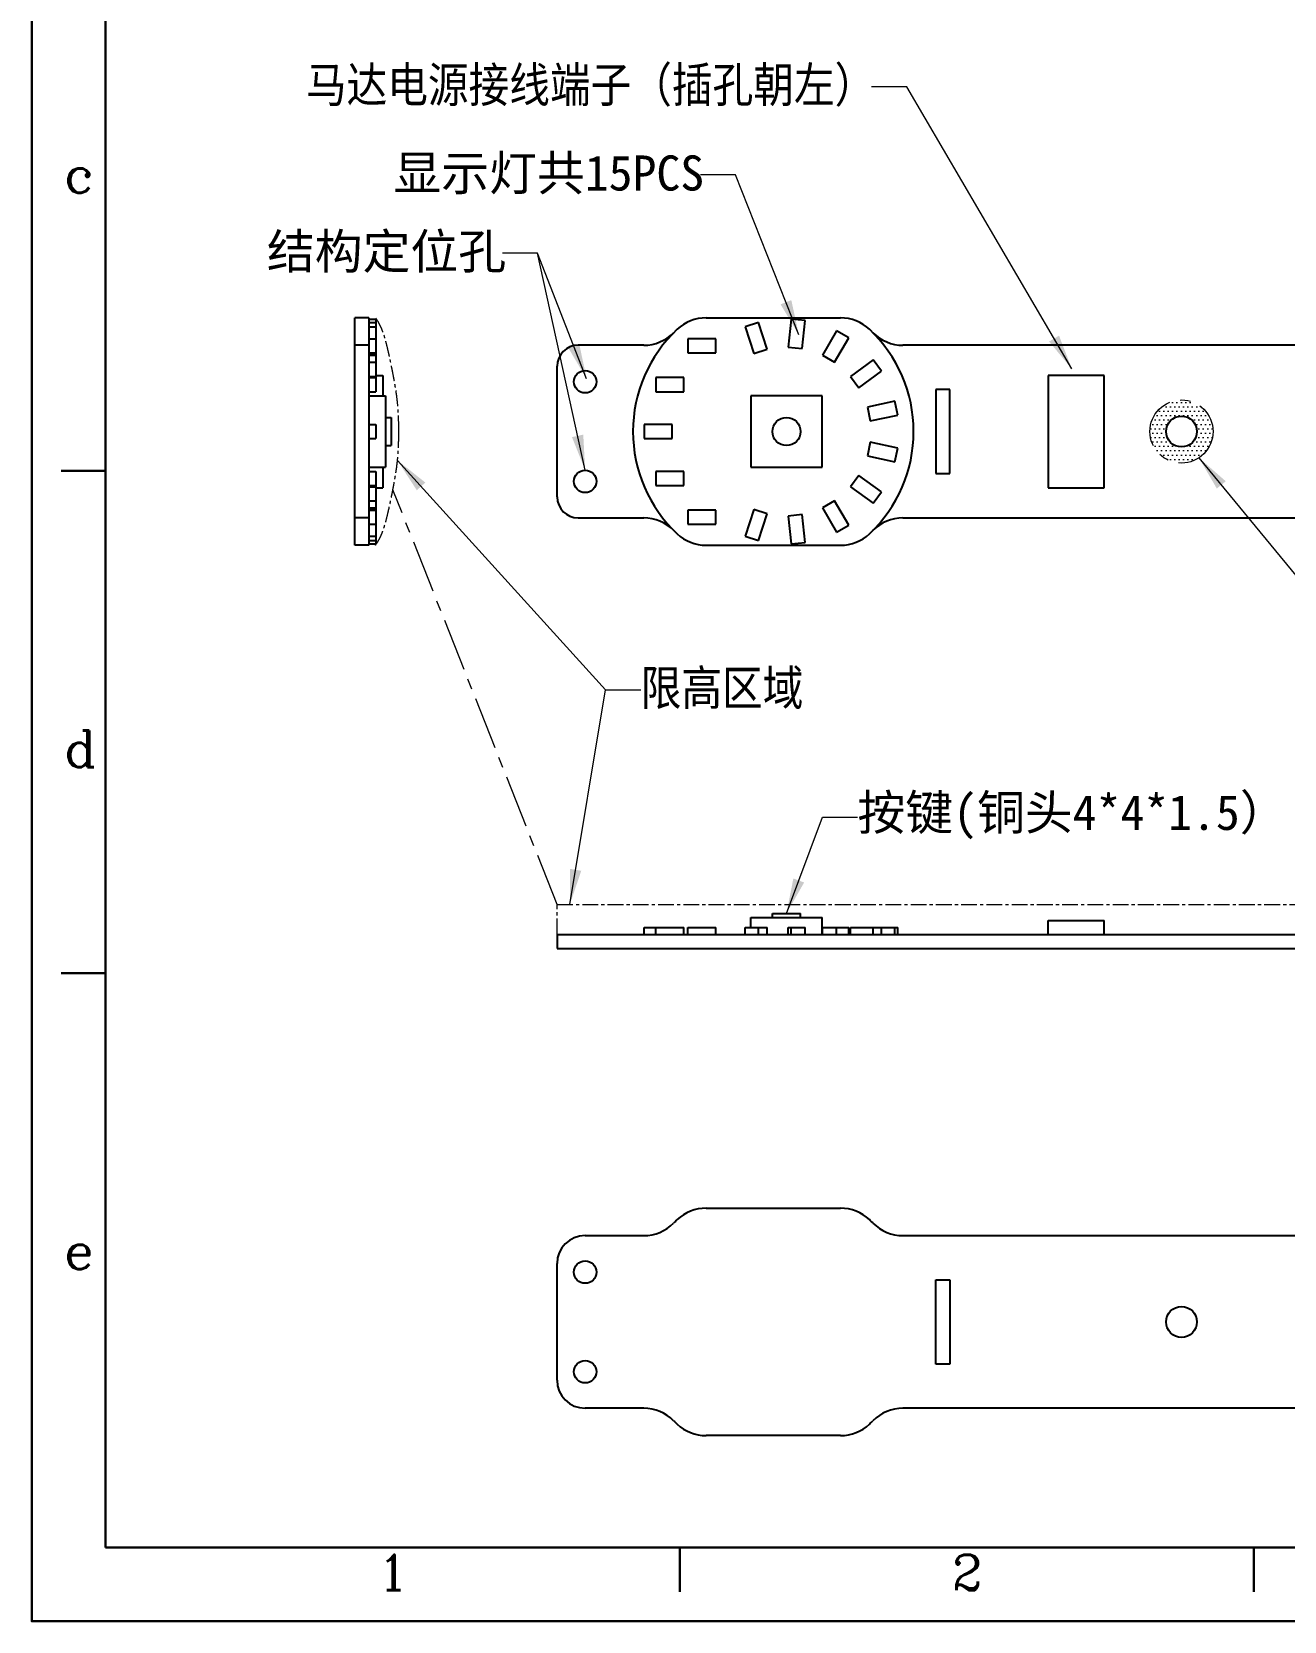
# Model space of a CAD drawing. Header units: inches. Extents: x 0 to 297, y 0 to 210.
# Drawn here: x 0 to 89.3, y 0 to 113.3 of the extents above; entities that cross this region are included whole.
import ezdxf

# ---------------------------------------------------------------- set-up
doc = ezdxf.new("R2010")
doc.units = ezdxf.units.IN
doc.header["$LTSCALE"] = 10
doc.header["$MEASUREMENT"] = 0
doc.linetypes.add('CENTER', pattern=[0.6, 0.375, -0.075, 0.075, -0.075])
for name, color, linetype, lineweight in [('Center-line', 1, 'CENTER', 13), ('Dimension', 3, 'Continuous', 20), ('Section', 240, 'Continuous', 13), ('Solid', 7, 'Continuous', 25), ('图框', 7, 'Continuous', 30)]:
    doc.layers.add(name, color=color, linetype=linetype, lineweight=lineweight)
doc.styles.get("Standard").update_dxf_attribs({"font": 'romanc.shx', "bigfont": 'gbcbig.shx'})
doc.dimstyles.new('scale-1-1', dxfattribs={"dimscale": 0.5, "dimtxt": 5, "dimasz": 5, "dimexe": 0.8, "dimexo": 0.8, "dimgap": 0.1, "dimtad": 0, "dimzin": 0, "dimdsep": 46, "dimtxsty": 'Standard', "dimcen": 0, "dimclrd": 150, "dimclre": 160, "dimclrt": 1, "dimadec": 1, "dimazin": 0, "dimtfac": 1, "dimtofl": 0, "dimtmove": 0, "dimatfit": 3, "dimfxl": 0, "dimtolj": 1, "dimtzin": 0, "dimlwd": 15, "dimarcsym": 0})

msp = doc.modelspace()

# ---------------------------------------------------------------- hatches: boundary and pattern name
at = {"layer": 'Section'}
h = msp.add_hatch(dxfattribs=at)
h.set_pattern_fill('DOTS', color=256, scale=5)
h.set_pattern_definition([(0, (-312.28784, -67.2197), (0.15625, 0.3125), [0, -0.3125])])
edge = h.paths.add_edge_path()
edge.add_arc((81.939, 84.768), 2.25, 0, 360)
edge = h.paths.add_edge_path(flags=17)
edge.add_arc((81.939, 84.768), 1.1, 0, 360)

# ---------------------------------------------------------------- linework, layer by layer
at = {"layer": 'Center-line'}
msp.add_line((37.439, 51.075), (25.736, 80.626), dxfattribs=at)
at = {"layer": 'Center-line', "ltscale": 0.3}
for p, q in [((37.439, 48.937), (37.439, 51.075)), ((37.439, 51.075), (143.439, 51.074))]:
    msp.add_line(p, q, dxfattribs=at)
at = {"layer": 'Center-line'}
msp.add_circle((81.939, 84.768), 2.25, dxfattribs=at)
at = {"layer": 'Center-line', "ltscale": 0.3}
for points, knots in [([(26.157, 84.775), (26.157, 84.944), (26.154, 85.28), (26.14, 85.777), (26.116, 86.261), (26.078, 86.73), (26.027, 87.194), (25.96, 87.667), (25.88, 88.152), (25.79, 88.649), (25.693, 89.145), (25.594, 89.633), (25.493, 90.108), (25.391, 90.567), (25.285, 91.003), (25.176, 91.405), (25.063, 91.764), (24.945, 92.077), (24.819, 92.354), (24.677, 92.611), (24.568, 92.779), (24.507, 92.864), (24.504, 92.868)], [0, 0, 0, 0, 0.060641, 0.1209595, 0.1786847, 0.2349019, 0.2903279, 0.3466949, 0.4064363, 0.4674501, 0.5283754, 0.5881219, 0.6465176, 0.7031091, 0.7571822, 0.8078543, 0.8530365, 0.8924962, 0.9281534, 0.9623508, 0.9981065, 1, 1, 1, 1]), ([(24.495, 76.668), (24.501, 76.677), (24.565, 76.767), (24.677, 76.939), (24.819, 77.197), (24.945, 77.473), (25.063, 77.786), (25.176, 78.145), (25.285, 78.548), (25.391, 78.984), (25.493, 79.442), (25.594, 79.918), (25.693, 80.405), (25.79, 80.901), (25.88, 81.398), (25.96, 81.884), (26.027, 82.356), (26.078, 82.821), (26.116, 83.29), (26.14, 83.774), (26.154, 84.27), (26.157, 84.607), (26.157, 84.775)], [0, 0, 0, 0, 0.0038765, 0.0395612, 0.0736906, 0.109277, 0.1486584, 0.1937507, 0.2443222, 0.2982879, 0.3547669, 0.4130466, 0.4726743, 0.5334787, 0.5943712, 0.6539939, 0.7102489, 0.7655648, 0.8216703, 0.8792808, 0.9394795, 1, 1, 1, 1])]:
    msp.add_open_spline(points, degree=3, knots=knots, dxfattribs=at)
at = {"layer": 'Solid'}
for p, q in [((23.019, 76.668), (23.019, 92.868)), ((24.019, 92.868), (23.019, 92.868)), ((24.019, 92.868), (24.019, 91.808)), ((48.054, 92.868), (57.644, 92.868)), ((24.019, 92.777), (24.519, 92.777)), ((24.019, 92.531), (24.519, 92.531)), ((24.019, 92.222), (24.519, 92.222)), ((24.019, 91.808), (24.019, 77.73)), ((24.519, 92.777), (24.519, 87.608)), ((51.792, 92.531), (50.841, 92.222)), ((50.841, 92.222), (51.459, 90.32)), ((52.41, 90.629), (51.792, 92.531)), ((54.128, 92.777), (53.919, 90.788)), ((55.122, 92.672), (54.128, 92.777)), ((54.913, 90.683), (55.122, 92.672)), ((57.356, 91.947), (56.356, 90.215)), ((58.222, 91.447), (57.356, 91.947)), ((24.019, 90.918), (23.019, 90.918)), ((24.019, 91.368), (24.519, 91.368)), ((43.614, 90.918), (38.939, 90.918)), ((46.749, 91.368), (46.749, 90.368)), ((48.749, 91.368), (46.749, 91.368)), ((48.749, 90.368), (48.749, 91.368)), ((51.459, 90.32), (52.41, 90.629)), ((53.919, 90.788), (54.913, 90.683)), ((57.222, 89.715), (58.222, 91.447)), ((141.939, 90.918), (62.083, 90.918)), ((24.019, 90.368), (24.519, 90.368)), ((24.019, 90.32), (24.519, 90.32)), ((24.019, 90.215), (24.519, 90.215)), ((24.019, 89.715), (24.519, 89.715)), ((46.749, 90.368), (48.749, 90.368)), ((56.356, 90.215), (57.222, 89.715)), ((59.967, 89.875), (58.349, 88.7)), ((60.555, 89.066), (59.967, 89.875)), ((24.019, 88.7), (24.519, 88.7)), ((24.019, 88.608), (24.519, 88.608)), ((24.519, 88.768), (25.019, 88.768)), ((25.019, 88.768), (25.019, 87.318)), ((37.439, 80.118), (37.439, 89.418)), ((44.469, 88.608), (44.469, 87.608)), ((46.469, 88.608), (44.469, 88.608)), ((46.469, 87.608), (46.469, 88.608)), ((58.349, 88.7), (58.937, 87.891)), ((58.937, 87.891), (60.555, 89.066)), ((72.439, 88.768), (72.439, 80.768)), ((76.439, 88.768), (72.439, 88.768)), ((76.439, 80.768), (76.439, 88.768)), ((24.019, 87.608), (24.519, 87.608)), ((24.019, 87.318), (25.219, 87.318)), ((25.219, 87.318), (25.219, 82.218)), ((44.469, 87.608), (46.469, 87.608)), ((51.239, 87.318), (51.239, 82.218)), ((56.339, 87.318), (51.239, 87.318)), ((56.339, 82.218), (56.339, 87.318)), ((64.439, 87.768), (64.439, 81.768)), ((65.439, 87.768), (64.439, 87.768)), ((65.439, 81.768), (65.439, 87.768)), ((61.51, 86.921), (59.554, 86.505)), ((59.554, 86.505), (59.762, 85.527)), ((61.718, 85.943), (61.51, 86.921)), ((24.019, 85.268), (24.519, 85.268)), ((24.519, 85.268), (24.519, 84.268)), ((25.219, 85.768), (25.619, 85.768)), ((25.619, 85.768), (25.619, 83.768)), ((43.649, 85.268), (43.649, 84.268)), ((45.649, 85.268), (43.649, 85.268)), ((45.649, 84.268), (45.649, 85.268)), ((59.762, 85.527), (61.718, 85.943)), ((24.019, 84.268), (24.519, 84.268)), ((43.649, 84.268), (45.649, 84.268)), ((59.762, 84.01), (59.554, 83.032)), ((61.718, 83.594), (59.762, 84.01)), ((25.219, 83.768), (25.619, 83.768)), ((59.554, 83.032), (61.51, 82.616)), ((61.51, 82.616), (61.718, 83.594)), ((24.019, 82.218), (25.219, 82.218)), ((24.019, 81.928), (24.519, 81.928)), ((24.519, 81.928), (24.519, 76.76)), ((25.019, 82.218), (25.019, 80.768)), ((44.469, 81.928), (44.469, 80.928)), ((46.469, 81.928), (44.469, 81.928)), ((46.469, 80.928), (46.469, 81.928)), ((51.239, 82.218), (56.339, 82.218)), ((58.937, 81.646), (58.349, 80.837)), ((60.555, 80.471), (58.937, 81.646)), ((64.439, 81.768), (65.439, 81.768)), ((24.019, 80.928), (24.519, 80.928)), ((24.019, 80.837), (24.519, 80.837)), ((24.519, 80.768), (25.019, 80.768)), ((44.469, 80.928), (46.469, 80.928)), ((58.349, 80.837), (59.967, 79.662)), ((59.967, 79.662), (60.555, 80.471)), ((72.439, 80.768), (76.439, 80.768)), ((24.019, 79.822), (24.519, 79.822)), ((24.019, 79.322), (24.519, 79.322)), ((57.222, 79.822), (56.356, 79.322)), ((56.356, 79.322), (57.356, 77.59)), ((58.222, 78.09), (57.222, 79.822)), ((24.019, 78.618), (23.019, 78.618)), ((24.019, 79.217), (24.519, 79.217)), ((24.019, 79.168), (24.519, 79.168)), ((24.019, 78.168), (24.519, 78.168)), ((38.939, 78.618), (43.614, 78.618)), ((46.749, 79.168), (46.749, 78.168)), ((48.749, 79.168), (46.749, 79.168)), ((46.749, 78.168), (48.749, 78.168)), ((48.749, 78.168), (48.749, 79.168)), ((51.459, 79.217), (50.841, 77.315)), ((52.41, 78.908), (51.459, 79.217)), ((51.792, 77.006), (52.41, 78.908)), ((54.913, 78.854), (53.919, 78.749)), ((53.919, 78.749), (54.128, 76.76)), ((55.122, 76.865), (54.913, 78.854)), ((62.083, 78.618), (141.939, 78.618)), ((24.019, 77.73), (24.019, 76.668)), ((24.019, 77.315), (24.519, 77.315)), ((50.841, 77.315), (51.792, 77.006)), ((57.356, 77.59), (58.222, 78.09)), ((24.019, 76.668), (23.019, 76.668)), ((24.019, 77.006), (24.519, 77.006)), ((24.019, 76.76), (24.519, 76.76)), ((48.054, 76.668), (57.644, 76.668)), ((54.128, 76.76), (55.122, 76.865)), ((51.239, 49.437), (51.239, 50.137)), ((51.239, 50.137), (56.339, 50.137)), ((52.789, 50.137), (52.789, 50.437)), ((52.789, 50.437), (54.789, 50.437)), ((54.789, 50.137), (54.789, 50.437)), ((56.339, 48.937), (56.339, 50.137)), ((72.439, 48.937), (72.439, 49.937)), ((72.439, 49.937), (76.439, 49.937)), ((76.439, 48.937), (76.439, 49.937)), ((37.439, 48.937), (37.439, 47.937)), ((37.439, 48.937), (143.439, 48.937)), ((43.649, 48.937), (43.649, 49.437)), ((43.649, 49.437), (46.469, 49.437)), ((44.469, 48.937), (44.469, 49.437)), ((46.469, 48.937), (46.469, 49.437)), ((46.749, 48.937), (46.749, 49.437)), ((46.749, 49.437), (48.749, 49.437)), ((48.749, 48.937), (48.749, 49.437)), ((50.841, 48.937), (50.841, 49.437)), ((50.841, 49.437), (52.41, 49.437)), ((51.792, 48.937), (51.792, 49.437)), ((52.41, 48.937), (52.41, 49.437)), ((53.919, 48.937), (53.919, 49.437)), ((53.919, 49.437), (55.122, 49.437)), ((54.128, 48.937), (54.128, 49.437)), ((55.122, 48.937), (55.122, 49.437)), ((56.356, 48.937), (56.356, 49.437)), ((56.356, 49.437), (58.222, 49.437)), ((57.356, 48.937), (57.356, 49.437)), ((58.222, 48.937), (58.222, 49.437)), ((58.349, 48.937), (58.349, 49.437)), ((58.349, 49.437), (61.718, 49.437)), ((59.967, 48.937), (59.967, 49.437)), ((60.555, 48.937), (60.555, 49.437)), ((61.51, 48.937), (61.51, 49.437)), ((61.718, 48.937), (61.718, 49.437)), ((37.439, 47.937), (143.439, 47.937)), ((48.054, 29.427), (57.644, 29.427)), ((39.439, 27.477), (43.614, 27.477)), ((62.083, 27.477), (141.439, 27.477)), ((37.439, 17.177), (37.439, 25.477)), ((64.439, 18.327), (64.439, 24.327)), ((64.439, 24.327), (65.439, 24.327)), ((65.439, 24.327), (65.439, 18.327)), ((65.439, 18.327), (64.439, 18.327)), ((43.614, 15.177), (39.439, 15.177)), ((141.439, 15.177), (62.083, 15.177)), ((57.644, 13.227), (48.054, 13.227))]:
    msp.add_line(p, q, dxfattribs=at)
for centre, radius in [((39.439, 88.318), 0.8), ((53.789, 84.768), 1), ((81.939, 84.768), 1.1), ((39.439, 81.218), 0.8), ((39.439, 24.877), 0.8), ((81.939, 21.327), 1.1), ((39.439, 17.777), 0.8)]:
    msp.add_circle(centre, radius, dxfattribs=at)
for centre, radius, start, end in [((48.054, 89.868), 3, 90, 133.23323), ((57.644, 89.868), 3, 46.76677, 90), ((52.849, 84.768), 10, 133.23323, 226.76677), ((43.614, 93.918), 3, 270, 315.2636), ((52.849, 84.768), 10, 313.23323, 46.76677), ((62.083, 93.918), 3, 224.7364, 270), ((38.939, 89.418), 1.5, 90, 180), ((38.939, 80.118), 1.5, 180, 270), ((43.614, 75.618), 3, 44.7364, 90), ((62.083, 75.618), 3, 90, 135.2636), ((48.054, 79.668), 3, 226.76677, 270), ((57.644, 79.668), 3, 270, 313.23323), ((43.614, 30.477), 3, 270, 315.2636), ((52.849, 21.327), 10, 133.23323, 135.2636), ((48.054, 26.427), 3, 90, 133.23323), ((57.644, 26.427), 3, 46.76677, 90), ((52.849, 21.327), 10, 44.7364, 46.76677), ((62.083, 30.477), 3, 224.7364, 270), ((39.439, 25.477), 2, 90, 180), ((39.439, 17.177), 2, 180, 270), ((43.614, 12.177), 3, 44.7364, 90), ((62.083, 12.177), 3, 90, 135.2636), ((52.849, 21.327), 10, 224.7364, 226.76677), ((48.054, 16.227), 3, 226.76677, 270), ((57.644, 16.227), 3, 270, 313.23323), ((52.849, 21.327), 10, 313.23323, 315.2636)]:
    msp.add_arc(centre, radius, start, end, dxfattribs=at)
at = {"layer": '图框'}
for p, q in [((5.248, 81.966), (2.099, 81.966)), ((5.248, 46.177), (2.099, 46.177)), ((46.177, 5.247), (46.177, 2.099)), ((87.106, 5.247), (87.106, 2.099))]:
    msp.add_line(p, q, dxfattribs=at)
for points in [[(297, 0), (0, 0), (0, 210.001), (297, 210.001)], [(5.248, 5.247), (291.753, 5.247), (291.753, 204.754), (5.248, 204.754)]]:
    msp.add_lwpolyline(points, close=True, dxfattribs=at)

# ---------------------------------------------------------------- texts
at = {"layer": 'Dimension', "char_height": 2.5}
for s, insert, attachment_point in [('{\\fSimSun|b0|i0|c134|p2;\\W0.85;\\C1;马达电源接线端子（插孔朝左）}', (60.115, 109.319), 6), ('{\\fSimSun|b0|i0|c134|p2;\\C1;显示灯共15PCS}', (47.916, 103.053), 6), ('{\\fSimSun|b0|i0|c134|p2;\\C1;结构定位孔}', (33.807, 97.467), 6), ('{\\fSimSun|b0|i0|c134|p2;\\W0.85;\\C1;限高区域}', (43.4, 66.372), 4), ('{\\fSimSun|b0|i0|c134|p2;\\C1;按键(铜头4*4*1.5）}', (58.848, 57.296), 4)]:
    msp.add_mtext(s, dxfattribs=dict(at, insert=insert, attachment_point=attachment_point))
at = {"layer": '图框'}
for s, height, p in [('c', 2.624, (2.279, 101.773)), ('d', 2.624, (2.279, 60.843)), ('e', 2.624, (2.279, 25.077)), ('1', 2.519, (24.658, 2.221)), ('2', 2.519, (65.587, 2.221))]:
    msp.add_text(s, height=height, dxfattribs=at).set_placement(p)

# ---------------------------------------------------------------- leaders
at = {"layer": 'Dimension', "annotation_type": 0, "has_hookline": 1}
for points, hookline_direction, text_width in [([(74.124, 89.233), (62.355, 109.319), (59.855, 109.319)], 1, 40.612), ([(54.671, 91.657), (50.157, 103.053), (47.657, 103.053)], 1, 22.807), ([(39.546, 88.527), (36.048, 97.467), (33.548, 97.467)], 1, 17.5), ([(123.062, 84.903), (115.521, 95.644), (113.021, 95.644)], 1, 24.567), ([(26.065, 82.709), (40.9, 66.372), (43.4, 66.372)], 0, 11.693), ([(83.185, 82.895), (91.214, 73.167), (93.714, 73.167)], 0, 14.911), ([(53.789, 50.437), (56.348, 57.296), (58.848, 57.296)], 0, 29.986)]:
    msp.add_leader(points, dimstyle='scale-1-1', dxfattribs=dict(at, hookline_direction=hookline_direction, text_width=text_width))
at = {"layer": 'Dimension'}
for points in [[(39.439, 82.018), (36.048, 97.467)], [(38.347, 51.075), (40.9, 66.372)]]:
    msp.add_leader(points, dimstyle='scale-1-1', dxfattribs=at)

doc.saveas('drawing.dxf')
